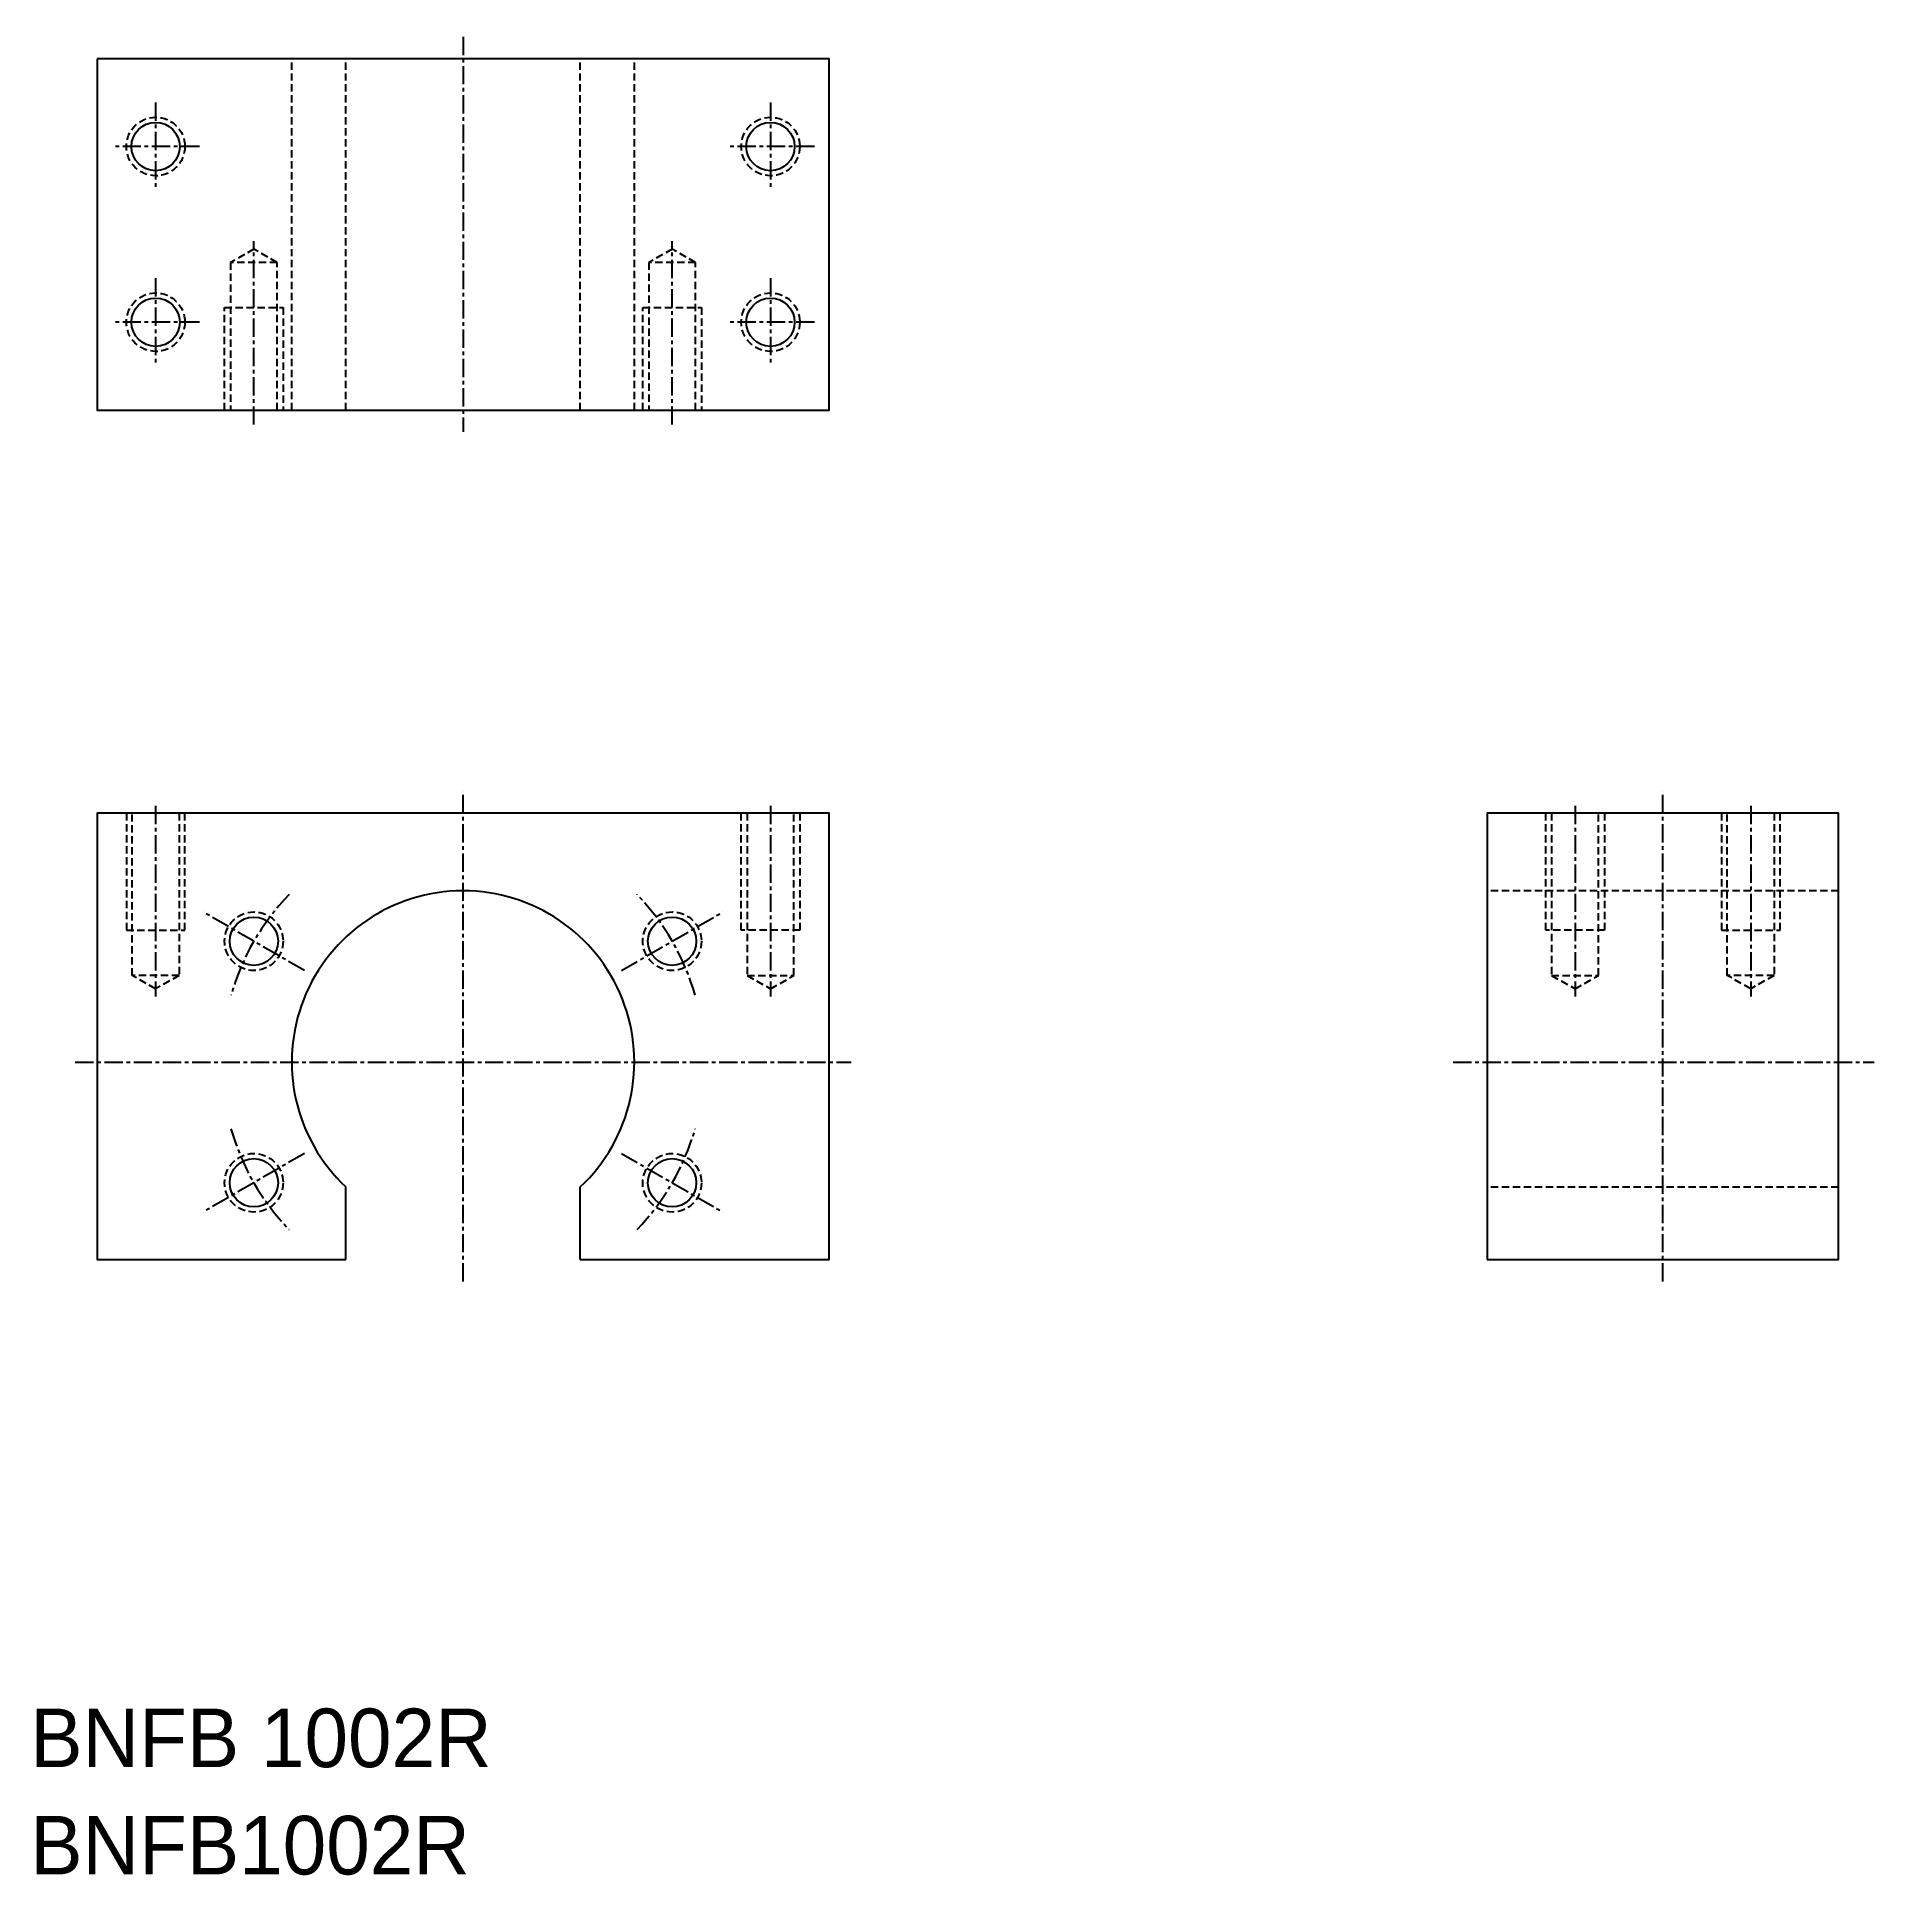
# Model space of a CAD drawing. Extents: x 47 to 172, y 193 to 319.
import ezdxf

# ---------------------------------------------------------------- set-up
doc = ezdxf.new("R2010")
doc.units = 0
doc.linetypes.add('CENTER', pattern=[2, 1.25, -0.25, 0.25, -0.25])
doc.linetypes.add('DASHED', pattern=[0.75, 0.5, -0.25])
doc.layers.get('0').update_dxf_attribs({"linetype": 'CONTINUOUS'})
doc.layers.add('CENTER', color=1, linetype='CENTER')

msp = doc.modelspace()

# ---------------------------------------------------------------- linework, layer by layer
at = {"color": 3, "linetype": 'DASHED'}
for p, q in [((64.35, 293.46), (64.35, 317.46)), ((68.05, 293.46), (68.05, 317.46)), ((84.05, 293.46), (84.05, 317.46)), ((87.75, 293.46), (87.75, 317.46)), ((170.01, 260.62), (146.01, 260.62)), ((170.01, 240.38), (146.01, 240.38))]:
    msp.add_line(p, q, dxfattribs=at)
at = {"color": 7, "linetype": 'CONTINUOUS'}
for p, q in [((68.05, 235.42), (68.05, 240.38)), ((84.05, 235.42), (84.05, 240.38))]:
    msp.add_line(p, q, dxfattribs=at)
for points in [[(51.05, 317.46), (51.05, 293.46), (101.05, 293.46), (101.05, 317.46)], [(146.01, 235.42), (170.01, 235.42), (170.01, 265.92), (146.01, 265.92)]]:
    msp.add_lwpolyline(points, close=True, dxfattribs=at)
at = {"color": 3, "linetype": 'DASHED'}
for points in [[(63.36, 293.46), (63.36, 303.53), (61.76, 304.46), (60.16, 303.53), (60.16, 293.46)], [(91.93, 293.46), (91.93, 303.53), (90.33, 304.46), (88.73, 303.53), (88.73, 293.46)], [(63.36, 303.53), (60.16, 303.53)], [(91.93, 303.53), (88.73, 303.53)], [(59.76, 293.46), (59.76, 300.46), (63.76, 300.46), (63.76, 293.46)], [(88.33, 293.46), (88.33, 300.46), (92.33, 300.46), (92.33, 293.46)], [(53.05, 265.92), (53.05, 257.92), (57.05, 257.92), (57.05, 265.92)], [(56.65, 265.92), (56.65, 254.84), (55.05, 253.92), (53.45, 254.84), (53.45, 265.92)], [(99.05, 265.92), (99.05, 257.92), (95.05, 257.92), (95.05, 265.92)], [(95.45, 265.92), (95.45, 254.84), (97.05, 253.92), (98.65, 254.84), (98.65, 265.92)], [(154.01, 265.92), (154.01, 257.92), (150.01, 257.92), (150.01, 265.92)], [(150.41, 265.92), (150.41, 254.84), (152.01, 253.92), (153.61, 254.84), (153.61, 265.92)], [(162.01, 265.92), (162.01, 257.92), (166.01, 257.92), (166.01, 265.92)], [(165.61, 265.92), (165.61, 254.84), (164.01, 253.92), (162.41, 254.84), (162.41, 265.92)], [(56.65, 254.84), (53.45, 254.84)], [(95.45, 254.84), (98.65, 254.84)], [(150.41, 254.84), (153.61, 254.84)], [(165.61, 254.84), (162.41, 254.84)]]:
    msp.add_lwpolyline(points, dxfattribs=at)
at = {"color": 7, "linetype": 'CONTINUOUS'}
msp.add_lwpolyline([(84.05, 235.42), (101.05, 235.42), (101.05, 265.92), (51.05, 265.92), (51.05, 235.42), (68.05, 235.42)], dxfattribs=at)
at = {"color": 3, "linetype": 'DASHED'}
for centre in [(55.05, 311.46), (97.05, 311.46), (55.05, 299.46), (97.05, 299.46), (61.76, 257.17), (90.33, 257.17), (61.76, 240.67), (90.33, 240.67)]:
    msp.add_circle(centre, 2, dxfattribs=at)
at = {"color": 7, "linetype": 'CONTINUOUS'}
for centre in [(55.05, 311.46), (97.05, 311.46), (55.05, 299.46), (97.05, 299.46), (61.76, 257.17), (90.33, 257.17), (61.76, 240.67), (90.33, 240.67)]:
    msp.add_circle(centre, 1.65, dxfattribs=at)
msp.add_arc((76.05, 248.92), 11.7, 313.1382, 226.8618, dxfattribs=at)
at = {"layer": 'CENTER', "color": 1, "linetype": 'CENTER'}
for p, q in [((76.05, 318.96), (76.05, 291.96)), ((55.05, 314.46), (55.05, 308.46)), ((97.05, 314.46), (97.05, 308.46)), ((58.05, 311.46), (52.05, 311.46)), ((100.05, 311.46), (94.05, 311.46)), ((61.76, 292.46), (61.76, 304.99)), ((90.33, 292.46), (90.33, 304.99)), ((55.05, 302.46), (55.05, 296.46)), ((97.05, 302.46), (97.05, 296.46)), ((58.05, 299.46), (52.05, 299.46)), ((100.05, 299.46), (94.05, 299.46)), ((55.05, 266.42), (55.05, 253.39)), ((76.05, 233.92), (76.05, 267.42)), ((97.05, 266.42), (97.05, 253.39)), ((152.01, 266.42), (152.01, 253.39)), ((158.01, 233.92), (158.01, 267.42)), ((164.01, 266.42), (164.01, 253.39)), ((65.22, 255.17), (58.29, 259.17)), ((86.87, 255.17), (93.8, 259.17)), ((49.55, 248.92), (102.55, 248.92)), ((143.69, 248.92), (172.44, 248.92)), ((65.22, 242.67), (58.29, 238.67)), ((86.87, 242.67), (93.8, 238.67))]:
    msp.add_line(p, q, dxfattribs=at)
for start, end in [(136.0759, 163.9241), (16.0759, 43.9241), (196.0759, 223.9241), (316.0759, 343.9241)]:
    msp.add_arc((76.05, 248.92), 16.5, start, end, dxfattribs=at)

# ---------------------------------------------------------------- texts
at = {"color": 7, "linetype": 'CONTINUOUS'}
for s, p in [('BNFB 1002R', (46.49, 200.75)), ('BNFB1002R', (46.49, 193.42))]:
    msp.add_text(s, height=4, dxfattribs=at).set_placement(p)

doc.saveas('drawing.dxf')
